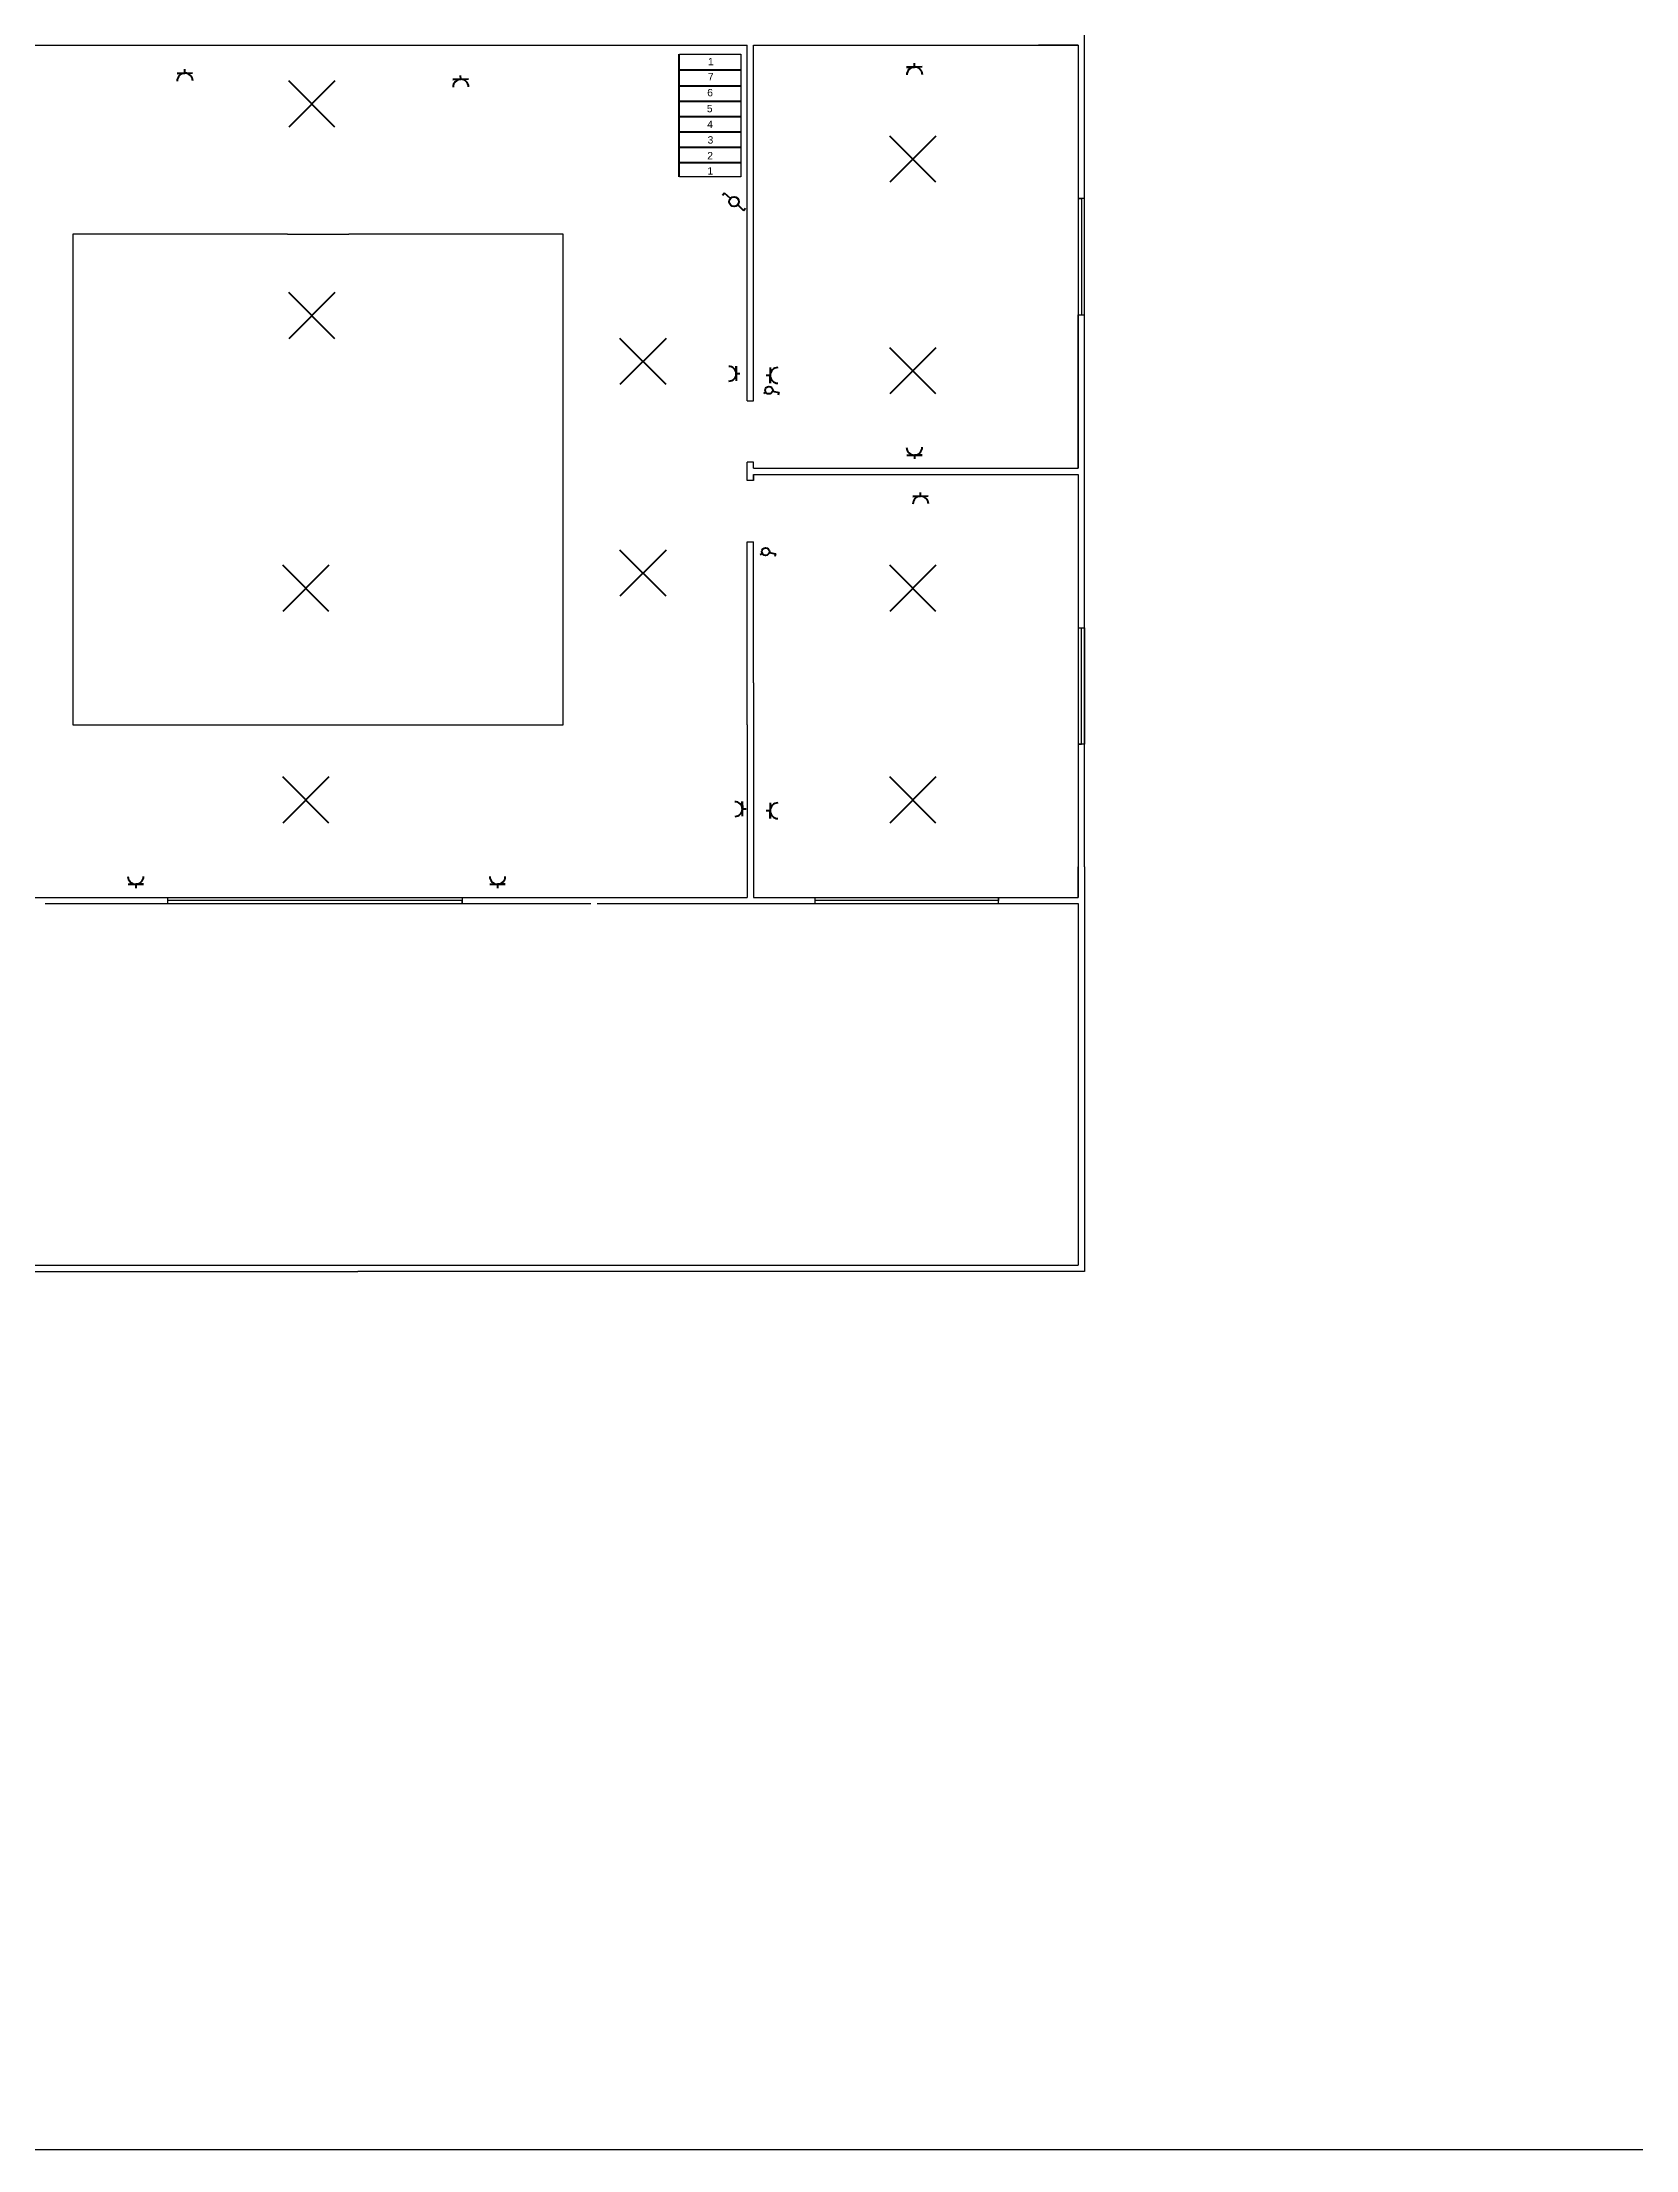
# Model space of a CAD drawing. Header units: millimetres. Extents: x 27207 to 63174, y 4783 to 28482.
# Drawn here: x 50670 to 53269, y 4783 to 8221 of the extents above; entities that cross this region are included whole.
import ezdxf

# ---------------------------------------------------------------- set-up
doc = ezdxf.new("R2010")
doc.units = ezdxf.units.MM
doc.header["$LTSCALE"] = 20
doc.layers.add('semboller-tablosu', color=3, linetype='Continuous', lineweight=70)
doc.styles.add('Arial_3', font='Arial Unicode MS.ttf', dxfattribs={"height": 3})

msp = doc.modelspace()

# ---------------------------------------------------------------- linework, layer by layer
for p, q in [((52370, 7965.885), (52370, 10235.885)), ((50430, 8215.885), (51020, 8215.885)), ((51020, 8215.885), (51220, 8215.885)), ((51220, 8215.885), (51820, 8215.885)), ((51708.481, 8001.04), (51708.481, 8201.04)), ((51709.481, 8001.04), (51709.481, 8201.04)), ((51709.481, 8201.04), (51809.481, 8201.04)), ((51809.481, 8201.04), (51809.481, 8001.04)), ((51820, 7907.513), (51820, 8215.885)), ((51830, 8215.885), (52360, 8215.885)), ((51830, 7907.513), (51830, 8215.885)), ((52360, 8215.885), (52295, 8215.885)), ((52360, 8215.885), (52360, 7525.885)), ((51709.481, 8176.04), (51809.481, 8176.04)), ((51709.481, 8175.04), (51809.481, 8175.04)), ((51709.481, 8150.04), (51809.481, 8150.04)), ((51709.481, 8149.04), (51809.481, 8149.04)), ((51809.481, 8169.516), (51809.481, 8131.027)), ((51709.481, 8125.04), (51809.481, 8125.04)), ((51709.481, 8124.04), (51809.481, 8124.04)), ((51709.481, 8100.04), (51809.481, 8100.04)), ((51709.481, 8099.04), (51809.481, 8099.04)), ((51809.481, 8078.645), (51809.481, 8023.318)), ((51709.481, 8075.04), (51809.481, 8075.04)), ((51709.481, 8074.04), (51809.481, 8074.04)), ((51709.481, 8050.04), (51809.481, 8050.04)), ((51709.481, 8049.04), (51809.481, 8049.04)), ((51709.481, 8025.04), (51809.481, 8025.04)), ((51709.481, 8024.04), (51809.481, 8024.04)), ((51809.481, 8001.04), (51709.481, 8001.04)), ((51778.694, 8001.04), (51733.594, 8001.04)), ((52370, 7965.885), (52360, 7965.885)), ((52360, 7965.885), (52365, 7965.885)), ((52365, 7965.885), (52365, 7775.885)), ((52370, 7775.885), (52370, 7965.885)), ((51070, 7907.513), (50720, 7907.513)), ((50720, 7907.513), (50720, 7107.513)), ((51070, 7907.513), (51170, 7907.513)), ((51520, 7907.513), (51170, 7907.513)), ((51520, 7107.513), (51520, 7907.513)), ((51820, 7635.885), (51820, 7907.513)), ((51830, 7635.885), (51830, 7907.513)), ((52360, 7525.885), (52360, 7775.885)), ((52360, 7775.885), (52370, 7775.885)), ((52370, 6875.885), (52370, 7775.885)), ((51820, 7635.885), (51830, 7635.885)), ((51820, 7505.885), (51820, 7535.885)), ((51830, 7535.885), (51820, 7535.885)), ((51830, 7525.885), (51830, 7535.885)), ((51830, 7525.885), (51830, 7535.885)), ((51830, 7505.885), (51820, 7505.885)), ((51830, 7525.885), (52360, 7525.885)), ((51830, 7515.885), (52360, 7515.885)), ((51830, 7505.885), (51830, 7515.885)), ((51830, 7515.885), (51830, 7505.885)), ((52360, 7515.885), (52360, 7375.885)), ((52360, 7515.885), (52360, 7265.885)), ((51820, 7107.513), (51820, 7405.885)), ((51820, 7405.885), (51830, 7405.885)), ((51830, 7175.885), (51830, 7405.885)), ((52360, 7375.885), (52360, 6875.885)), ((52360, 7265.885), (52370, 7265.885)), ((52365, 7075.885), (52365, 7265.885)), ((52370, 7265.885), (52370, 7075.885)), ((51830, 7175.885), (51830, 6825.885)), ((50720, 7107.513), (51520, 7107.513)), ((51820, 7107.513), (51820, 6825.885)), ((52370, 7075.885), (52360, 7075.885)), ((52360, 7075.885), (52365, 7075.885)), ((52360, 6875.885), (52360, 6825.885)), ((52360, 6825.885), (52360, 6875.885)), ((52370, 6875.885), (52370, 6215.885)), ((50430, 6825.885), (51820, 6825.885)), ((50675, 6815.885), (51565, 6815.885)), ((50675, 6815.885), (50875, 6815.885)), ((50875, 6815.885), (50875, 6825.885)), ((50875, 6825.885), (51355, 6825.885)), ((51075, 6820.885), (50875, 6820.885)), ((51355, 6820.885), (51075, 6820.885)), ((51355, 6825.885), (51355, 6815.885)), ((51355, 6815.885), (51355, 6820.885)), ((51575, 6815.885), (52360, 6815.885)), ((51830, 6825.885), (52360, 6825.885)), ((51830, 6825.885), (51930, 6825.885)), ((51930, 6825.885), (51930, 6815.885)), ((52230, 6820.885), (51930, 6820.885)), ((51930, 6815.885), (52230, 6815.885)), ((52230, 6815.885), (52230, 6825.885)), ((52230, 6825.885), (52230, 6820.885)), ((52360, 6815.885), (52360, 6225.885)), ((49870, 6225.885), (52360, 6225.885)), ((49860, 6215.885), (51185, 6215.885)), ((52370, 6215.885), (51185, 6215.885))]:
    msp.add_line(p, q)
at = {"ltscale": 75}
msp.add_lwpolyline([(31075.758, 11271.77), (60086.905, 11271.77), (60086.905, 4783.21), (31075.758, 4783.21)], close=True, dxfattribs=at)
at = {"layer": 'semboller-tablosu'}
for p, q in [((52092.682, 8180.267), (52092.549, 8186.609)), ((50915.364, 8170.535), (50890, 8170)), ((50890, 8170), (50902.682, 8170.267)), ((50902.682, 8170.267), (50902.549, 8176.609)), ((51147.627, 8082.373), (51072.373, 8157.627)), ((51147.627, 8157.627), (51072.373, 8082.373)), ((51365.364, 8160.535), (51340, 8160)), ((51340, 8160), (51352.682, 8160.267)), ((51352.682, 8160.267), (51352.549, 8166.609)), ((52105.364, 8180.535), (52080, 8180)), ((52080, 8180), (52092.682, 8180.267)), ((52127.627, 7992.373), (52052.373, 8067.627)), ((52127.627, 8067.627), (52052.373, 7992.373)), ((51783.071, 7974.618), (51779.583, 7970.749)), ((51792.742, 7965.898), (51783.071, 7974.618)), ((51804.492, 7955.497), (51813.65, 7946.339)), ((51813.65, 7946.339), (51817.311, 7950)), ((51147.627, 7737.19), (51072.373, 7812.443)), ((51147.627, 7812.443), (51072.373, 7737.19)), ((51687.627, 7662.373), (51612.373, 7737.627)), ((51687.627, 7737.627), (51612.373, 7662.373)), ((52127.627, 7647.19), (52052.373, 7722.443)), ((52127.627, 7722.443), (52052.373, 7647.19)), ((51802.269, 7668.251), (51801.749, 7692.269)), ((51801.749, 7692.269), (51802.009, 7680.26)), ((51802.009, 7680.26), (51808.014, 7680.39)), ((51857.315, 7677.315), (51850.972, 7677.315)), ((51857.315, 7690), (51857.315, 7664.63)), ((51857.315, 7664.63), (51857.315, 7677.315)), ((51850, 7650), (51846.476, 7647.84)), ((51861.315, 7651.794), (51871.364, 7649.383)), ((51871.364, 7649.383), (51870.4, 7645.363)), ((52080.053, 7547.315), (52105.423, 7547.421)), ((52105.423, 7547.421), (52092.738, 7547.368)), ((52092.738, 7547.368), (52092.765, 7541.026)), ((52115.364, 7480.535), (52090, 7480)), ((52090, 7480), (52102.682, 7480.267)), ((52102.682, 7480.267), (52102.549, 7486.609)), ((51687.627, 7317.19), (51612.373, 7392.443)), ((51687.627, 7392.443), (51612.373, 7317.19)), ((51137.627, 7292.373), (51062.373, 7367.627)), ((51137.627, 7367.627), (51062.373, 7292.373)), ((51844.714, 7386.76), (51841.19, 7384.599)), ((51856.029, 7388.553), (51866.078, 7386.143)), ((51866.078, 7386.143), (51865.113, 7382.123)), ((52127.627, 7292.373), (52052.373, 7367.627)), ((52127.627, 7367.627), (52052.373, 7292.373)), ((51137.627, 6947.19), (51062.373, 7022.443)), ((51137.627, 7022.443), (51062.373, 6947.19)), ((52127.627, 6947.19), (52052.373, 7022.443)), ((52127.627, 7022.443), (52052.373, 6947.19)), ((51812.269, 6958.251), (51811.749, 6982.269)), ((51811.749, 6982.269), (51812.009, 6970.26)), ((51857.315, 6980), (51857.315, 6954.63)), ((51812.009, 6970.26), (51818.014, 6970.39)), ((51857.315, 6967.315), (51850.972, 6967.315)), ((51857.315, 6954.63), (51857.315, 6967.315)), ((50810.053, 6847.315), (50835.423, 6847.421)), ((50835.423, 6847.421), (50822.738, 6847.368)), ((50822.738, 6847.368), (50822.765, 6841.026)), ((51400.053, 6847.315), (51425.423, 6847.421)), ((51425.423, 6847.421), (51412.738, 6847.368)), ((51412.738, 6847.368), (51412.765, 6841.026))]:
    msp.add_line(p, q, dxfattribs=at)
for centre, radius in [((51798.545, 7960.665), 7.813), ((51855.286, 7653.24), 6.2), ((51850, 7390), 6.2)]:
    msp.add_circle(centre, radius, dxfattribs=at)
for centre, radius, start, end in [((50902.95, 8157.585), 12.685, 1.208187, 181.208187), ((51352.95, 8147.585), 12.685, 1.208187, 181.208187), ((52092.95, 8167.585), 12.685, 1.208187, 181.208187), ((51790, 7680), 12.012, 271.241688, 91.241688), ((51870, 7677.315), 12.685, 90, 270), ((52092.685, 7560.053), 12.685, 180.239573, 0.239573), ((52102.95, 7467.585), 12.685, 1.208187, 181.208187), ((51800, 6970), 12.012, 271.241688, 91.241688), ((51870, 6967.315), 12.685, 90, 270), ((50822.685, 6860.053), 12.685, 180.239573, 0.239573), ((51412.685, 6860.053), 12.685, 180.239573, 0.239573)]:
    msp.add_arc(centre, radius, start, end, dxfattribs=at)

# ---------------------------------------------------------------- texts
at = {"char_height": 12, "attachment_point": 1, "style": 'Arial_3'}
for s, insert in [('1', (51755.947, 8195.156)), ('7', (51755.947, 8170.776)), ('5', (51754.156, 8118.6)), ('6', (51754.756, 8144.612)), ('4', (51754.752, 8093.03)), ('3', (51755.347, 8067.46)), ('2', (51754.798, 8041.789)), ('1', (51755.058, 8016.96))]:
    msp.add_mtext_dynamic_manual_height_columns(s, width=46.18692, gutter_width=15, heights=[0], dxfattribs=dict(at, insert=insert))

doc.saveas('drawing.dxf')
